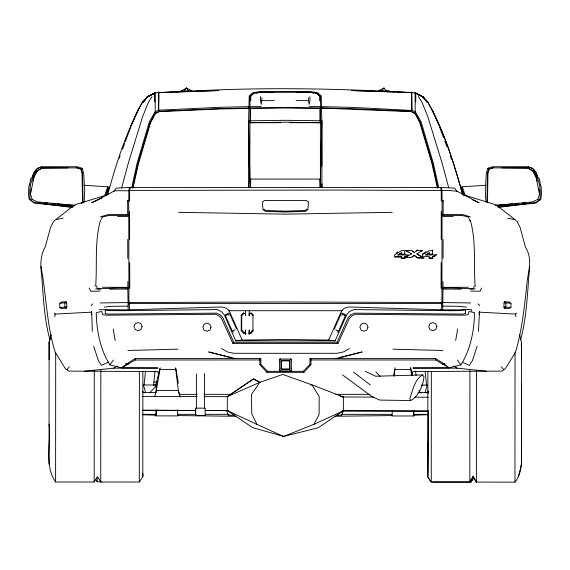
<?xml version="1.0" encoding="UTF-8"?>
<svg xmlns="http://www.w3.org/2000/svg" width="570" height="570" viewBox="0 0 570 570"><rect width="100%" height="100%" fill="white"/><g stroke="black" fill="none" stroke-linecap="round" stroke-linejoin="round"><path stroke-width="0.85" d="M49.939 339.934C44.218 319.193 43.448 297.533 41.724 276.193C40.477 266.283 39.928 255.966 45.215 246.988L50.552 227.366L53.694 221.245L74.499 204.936L108.514 194.384M49.041 424.073C51.314 442.926 43.961 465.205 55.604 481.985L94.171 482.006L97.242 476.926M55.696 352.894L55.604 481.985M94.264 370.35L94.171 482.006M100.826 370.35L100.733 482.006L139.294 482.028L142.778 476.748L142.856 371.376M99.28 309.674L128.157 309.823L127.83 289.04L128.927 288.135L128.734 200.868L129.589 200.148L127.687 200.961L127.687 214.441L128.685 215.36L127.595 216.5L117.562 216.507M129.711 309.909L128.877 301.908L128.927 288.135L127.83 287.365L127.83 281.623M139.386 371.255L139.294 482.028M155.902 414.248L155.902 415.879L177.968 415.893L177.256 409.801M156.294 386.567L156.294 390.657L155.624 393.086M156.294 384.928L156.301 383.204L159.849 368.683M195.617 415.623L205.193 415.53L195.617 415.623L195.617 409.894M195.631 415.53L195.631 408.163L205.193 408.163L205.179 415.623M196.386 408.341L196.408 373.941M204.431 408.341L204.445 373.635M343.382 410.835L313.999 424.258L283.618 436.449L256.985 424.415L251.755 413.635L251.463 394.504L259.792 382.342L253.55 378.879L227.295 396.663L259.792 382.342L282.805 374.426L311.961 384.85L343.382 396.962L343.382 410.835L318.081 427.792L283.618 436.449L252.595 427.607L227.295 410.535L227.302 396.62L253.55 378.879L260.355 382.613M241.245 330.75L241.245 315.11L243.718 312.624L244.003 313.422L241.723 315.716L241.723 330.108L241.245 330.75L243.718 333.286L246.126 333.286M245.478 315.716L245.478 311.163M248.563 166.098L248.598 120.797L249.211 95.924L252.446 92.832L259.193 91.685L311.22 91.685L317.974 92.832L321.209 95.924L321.829 120.797L321.872 166.098M249.19 311.163L249.19 315.716L249.19 313.422L250.665 313.422L252.945 315.716L252.945 330.108L253.415 330.75L250.942 333.286L248.534 333.286M310.942 358.537L310.942 364.686L303.91 372.338L266.91 372.338L259.87 364.686L259.87 358.537M309.959 358.53L309.959 364.551L303.204 371.341L267.636 371.341L260.882 364.551L260.882 358.53L135.297 358.594L128.478 362.719L121.617 367.821L109.925 364.9C100.22 349.538 96.565 330.586 96.237 312.638L101.716 311.491L102.671 314.676L106.718 315.182L215.624 314.291L219.144 315.965L221.666 318.744L232.888 343.418L337.982 343.418L349.203 318.744L351.719 315.965L355.238 314.291L464.13 315.182L468.162 314.676L469.11 311.484L474.568 312.638C474.219 330.579 470.578 349.538 460.866 364.9L449.16 367.821L412.922 368.021L457.147 368.17L486.367 371.198L501.921 371.106L505.341 368.669L515.522 352.224C522.412 328.698 524.742 304.045 527.336 279.713C529.288 268.299 532.152 257.832 525.405 246.988L520.089 227.359L516.954 221.238L496.192 204.936L462.242 194.384M279.393 369.766L279.471 359.072L291.363 359.072L291.363 370.977L279.471 370.977L279.393 369.766L280.583 371.013M280.868 368.904L280.868 360.874L281.438 360.297L289.425 360.297L289.995 360.874L289.995 368.904L289.425 369.481L281.438 369.481L280.868 368.904L289.995 368.904M413.934 410.991L413.927 415.986L391.861 415.979L392.523 410.721M427.87 371.405L427.778 476.947L431.255 482.099L469.822 482.12L473.513 476.043M428.319 410.963L428.319 447.144L428.355 418.957M428.327 393.314L428.327 391.547M428.982 254.412L429.224 252.781L425.612 254.975L435.644 254.982L436.784 254.555M431.34 371.334L431.255 482.099L427.778 476.947L427.771 442.733M432.979 254.412L432.502 254.12L432.502 250.679L432.979 249.824M471.803 311.135L471.518 309.674L465.54 309.389L458.935 309.888L442.676 309.823L443.011 289.04L441.914 288.135L442.106 200.868L441.251 200.141L443.154 200.961L443.154 214.441L442.156 215.353L443.246 216.5L453.285 216.507M441.123 309.909L441.964 301.908L441.914 288.135L443.011 287.365L443.011 281.623M469.908 370.464L469.822 482.12L473.043 476.791M476.47 370.464L476.385 482.12L514.952 482.142C522.897 472.245 521.507 458.75 521.55 446.859L521.571 342.812L519.519 334.369M515.038 352.096L514.952 482.142M521.529 383.268L521.514 464.272L518.415 476.997M97.206 477.781L97.185 481.793L101.56 481.793M320.404 182.842L320.397 96.594L317.162 93.836L315.531 93.516M441.059 288.128L441.159 262.685M441.209 239.443L441.251 211.527M443.061 258.424L443.111 239.443M432.466 481.942L470.984 481.964L470.998 479.47M132.532 187.929L137.897 163.675L150.067 122.628L155.204 113.366L155.239 93.174L159.051 92.226M248.492 187.338L248.52 183.818M128.784 200.391L128.877 190.793L129.397 187.502L442.769 187.502L454.603 188.15L457.09 191.57M475.045 284.886C473.592 263.418 476.306 240.903 470.25 220.077M248.513 187.48L248.598 120.797L285.214 120.313L321.829 120.797L321.922 187.48M415.694 101.994L415.829 94.335L415.637 92.981L415.138 92.753L414.825 93.273M250.736 100.833L250.829 95.924L253.586 93.352L259.863 92.212L310.55 92.212L316.827 93.352L320.397 96.594M427.799 476.071L428.327 445.013M504.03 302.805L511.062 303.176L510.962 307.387L509.395 308.484L504.457 308.213L503.93 307.059L504.03 302.805L504.6 301.758L509.537 302.029L510.107 303.183M250.543 187.487L250.743 179.087L319.699 179.087L320.404 180.341L320.639 187.281M320.404 180.341L321.829 120.797L320.547 122.721L289.631 122.721M158.567 92.069L158.339 110.202L155.061 111.977M260.483 96.587L260.483 100.975L261.245 104.417L262.008 97.727M249.795 187.281L250.016 96.594L253.251 93.836L254.883 93.516M461.444 189.261L461.508 187.516L462.22 186.796L486.317 185.279M478.458 331.427L479.505 311.127M84.182 202.065L84.709 190.33L83.662 173.216L82.287 168.385L77.577 166.754L41.966 166.725L37.734 168.3C31.364 176.686 28.7 188.421 30.075 198.745L32.739 201.716L37.399 203.055L73.345 206.433M49.049 464.137L49.113 342.534L49.127 359.706M281.438 369.481L281.438 360.297M529.687 266.447C527.393 290.999 527.072 315.994 520.595 339.934M154.762 396.264L156.301 390.564L160.206 367.793M394.126 376.221L395.131 367.785M289.425 360.297L289.425 369.481M144.082 385.106L145.514 370.999M153.579 385.142L155.026 371.034M437.903 187.929L432.537 163.675L420.354 122.628L415.216 113.366L415.159 93.174L411.269 92.226M156.095 414.162L155.902 415.879L156.957 409.794M178.353 383.304L175.874 368.683M477.126 346.204L472.373 360.746L469.281 365.391L462.662 362.299M155.475 93.273L155.211 92.753L154.762 92.981L154.577 94.335L154.727 101.994M309.995 358.594L435.544 358.594L442.327 362.719L449.16 367.821L435.537 359.998L435.779 358.252M92.333 331.427L91.713 313.016M227.295 410.535L256.985 424.415M54.734 316.806L55.212 314.084L54.264 313.13M455.665 340.546L457.667 329.061M393.656 375.573L394.732 369.552M226.454 410.486L228.549 415.452L227.473 414.055M343.689 410.486L341.245 415.452L342.378 414.134M29.455 185.3L30.787 178.232L31.884 177.925L34.022 172.183L36.729 168.749L41.489 166.932M415.216 113.366L411.226 111.257L351.548 108.628L319.877 107.958L319.927 120.705L320.547 122.721L285.214 122.194L249.881 122.721L248.598 120.797L250.031 182.842M30.502 192.083L31.193 188.727M32.761 181.174L33.452 177.819L36.594 171.363L41.681 168.164L68.065 167.865M131.727 187.573L137.092 163.241L149.262 122.009L154.634 112.497M132.995 188.1L138.467 163.675L150.587 122.678L155.297 113.644L159.336 111.642L218.873 109.005L249.026 108.428L250.543 107.958L285.214 107.573L319.877 107.958M405.206 254.548L404.736 254.113L404.736 250.672L401.451 250.672L394.604 254.876L394.604 256.507L401.451 256.507L401.309 257.134L394.725 257.134M521.571 342.812L521.187 344.48L521.578 342.855L521.586 360.404M50.972 334.961L49.105 342.684L50.972 334.904M401.451 256.507L401.309 258.374L405.206 258.374L404.736 256.507L405.683 256.507L407.871 254.975L397.839 254.975L401.451 252.774L401.166 254.548M420.852 256.799L429.224 256.507L429.082 258.381L432.979 258.381L432.502 256.507L433.457 256.507L435.644 254.982M33.117 175.375L33.73 173.031M121.773 187.544L128.293 163.198L142.65 116.558L148.592 101.945L152.062 96.558M130.395 187.494L129.589 190.401L129.589 200.861M489.146 169.105L488.625 169.29L487.485 173.401L486.958 202.329L487.485 202.243L487.956 173.216L489.146 169.105L493.143 167.765M107.616 194.826C116.166 163.804 125.934 132.603 141.367 104.239C144.039 98.909 149.005 95.211 154.712 93.601M497.539 206.347L532.615 203.055L537.275 201.716L539.94 198.745C541.315 188.413 538.65 176.679 532.28 168.3L528.048 166.725L492.43 166.754L487.721 168.385L486.338 173.209L485.298 190.33L485.825 202.058M425.013 392.737L427.229 385.092L421.194 385.113M183.911 91.214L186.376 87.865L192.083 90.936L181.053 91.036L186.611 88.086M411.875 374.775L412.901 371.533L486.367 371.198M424.23 258.238L422.662 257.562L417.24 257.562L414.198 255.26L417.19 257.79M495.323 205.399L532.423 201.908L537.752 199.415L539.562 194.156L536.085 177.427L532.9 171.021L527.813 167.872L492.615 167.901L488.625 169.29M243.718 333.286L244.003 332.453L241.723 330.108M104.595 195.759L107.759 186.796L83.669 185.279M105.571 195.738L108.471 187.516L109.326 186.896L106.141 195.873M100.569 220.084C94.499 240.896 97.213 263.418 95.76 284.893M250.665 313.422L250.942 312.624L253.415 315.11L252.945 315.716M119.194 158.246L120.106 155.781M122.536 149.212L124.666 143.455M125.272 141.809L130.737 127.017M131.043 126.198L137.976 110.017M131.007 125.664L138.375 109.433L142.251 102.408L142.885 102.479M232.888 343.418L233.743 342.278L222.756 317.554L220.048 314.783L216.436 313.151L108.478 314.084L105.236 313.664L105.279 309.389L106.376 310.13L109.718 310.6L121.325 310.7L217.006 309.574L221.238 311.484L224.181 314.69L235.738 340.803L242.193 340.069L285.42 339.485L328.648 340.069L341.58 310.942L344.437 308.171L348.812 306.981L442.676 309.823M235.738 340.803L335.124 340.803L346.681 314.69L349.631 311.484L353.863 309.574L449.53 310.7L461.13 310.593L464.45 310.13L465.54 309.389L465.59 313.664L462.37 314.084L354.433 313.151L350.814 314.783L348.106 317.554L337.119 342.278L337.982 343.418M334.305 328.968L340.824 314.376L341.915 312.987L345.349 314.654L345.156 316.279L338.687 330.864L337.597 332.303M401.216 253.308L401.451 252.774M429.224 252.781L427.685 254.142M66.733 302.805L59.686 303.176L59.786 307.387L61.353 308.484L66.305 308.213L66.825 307.059L66.733 302.805L66.163 301.758L61.211 302.029L60.641 303.183M481.6 288.014L480.132 291.249L470.727 291.07M343.375 396.976L340.005 396.065M100.099 302.934L127.83 302.577L129.112 303.945L129.782 302.528L285.428 301.979L441.059 302.528L441.964 301.908L443.011 302.577L470.727 302.934M101.332 219.129L102.336 217.099L108.328 215.574L128.685 215.36M313.999 424.258L319.093 414.568L319.186 396.535L311.961 384.85L310.322 385.056M113.615 191.57L116.216 188.15L129.397 187.502M250.031 180.341L250.743 179.087M411.226 111.257L412.082 110.202L411.832 92.069M470.991 481.892L473.969 477.51M470.984 481.964L473.463 478.308M109.925 364.9L113.409 360.026M266.91 372.338L267.636 371.341M381.779 91.164L384.009 87.858L378.302 90.936L389.331 91.036L387.621 90.908M341.822 315.288L342.534 314.369L346.011 315.851M29.747 185.15L28.835 186.29L28.5 194.847L29.262 199.436L34.257 203.077L72.789 207.038M142.65 102.664L147.452 96.686L155.211 92.753L147.416 96.864L142.799 102.458L147.416 96.864L154.762 92.981M142.799 102.458L147.452 96.686L153.871 93.957M67.246 369.353L69.34 366.781M426.731 392.908L428.348 390.97M129.112 303.945L130.06 303.518L391.939 303.447L440.774 303.518L441.722 303.945L443.011 302.577M91.143 305.57L92.767 303.874M279.393 360.062L280.583 358.815M290.28 371.013L291.469 369.766M149.54 392.958L156.608 385.626M249.19 334.69L249.19 330.108L249.19 332.453L250.665 332.453L252.945 330.108M478.935 312.139L515.522 314.077L516.477 313.13M406.88 256.607L408.483 255.032M31.742 199.913L32.262 199.422L30.459 194.156L33.929 177.427L37.114 171.029L42.201 167.872L77.385 167.901L81.382 169.29L82.522 173.401L83.049 202.329L81.731 203.49M81.225 203.426L82.522 202.243L82.044 173.216L80.855 169.105L76.864 167.765M66.163 301.758L64.873 302.855L64.923 307.109L66.305 308.213M434.119 256.799L436.114 255.118M250.016 96.594L250.829 95.924M504.457 308.213L505.832 307.109L510.962 307.387M416.136 250.85L417.432 249.817M404.593 258.011L411.483 253.878L406.211 250.529L411.533 250.529L414.248 252.681L416.955 250.529L422.185 250.529L416.955 253.928L422.662 257.562M414.198 255.26L411.105 257.562L405.733 257.555M412.267 256.892L413.492 256.001M420.916 251.627L422.313 250.722M400.596 253.707L397.839 254.975M405.398 257.355L407.464 256.03M127.83 302.577L128.877 301.908L129.782 302.528M306.966 209.197L304.829 210.537L285.428 211.157L266.026 210.537L263.882 209.197M396.072 253.037L397.568 252.118M422.349 253.964L426.089 251.662M40.94 266.447C46.469 294.833 46.426 324.451 55.205 352.224L65.386 368.669L68.806 371.106L84.36 371.198L113.622 368.17L157.847 368.021L121.617 367.821L135.282 359.998L259.956 359.948M232.46 331.284L235.161 329.681M113.622 368.17L117.242 366.033M422.584 374.91C414.297 379.705 412.887 390.493 409.737 398.786L410.735 400.532C418.85 395.929 423.161 385.662 423.959 376.663L422.584 374.91L375.68 376.243L365.284 371.305M349.389 348.527L343.496 351.925L337.027 353.307L233.835 353.307L227.373 351.925L221.474 348.527M155.204 113.366L159.194 111.264L218.873 108.628L249.168 108.001L250.643 108.428L285.214 107.951L319.784 108.428L320.589 108.051L411.084 111.642L415.124 113.644L419.834 122.678L431.967 163.675L437.439 188.1M108.856 361.957L101.503 365.391L98.418 360.746L93.658 346.204M102.621 197.747L91.706 202.785L113.793 191.214L115.938 190.729L128.877 190.793L129.589 190.401L338.879 190.052L449.616 190.558L457.026 191.214L479.071 202.785L472.046 199.543M225.542 315.559L228.314 314.369L229.026 315.288M425.612 254.975L427.037 254.555M100.527 216.814L107.808 214.662L127.687 214.441M339.784 357.739L362.178 351.954L335.445 358.594M289.995 360.874L280.868 360.874M56.665 219.471L63.063 218.196M256.507 93.188L258.139 92.867M259.87 364.686L260.882 364.551M498.757 207.359L521.55 204.366M523.303 204.131L525.932 203.789M528.561 203.44L530.314 203.212M444.899 363.745L442.327 364.088L444.857 364.023M487.721 168.385L488.953 168.228M426.396 101.239L427.094 101.168C443.994 130.095 453.699 162.721 462.74 194.79M104.232 307.102L111.848 306.304L128.165 306.133M498.08 206.953L535.743 203.07L540.738 199.436L541.5 194.847L541.165 186.29L540.253 185.143M128.734 200.868L127.687 200.961L127.687 200.191M416.955 253.928L422.192 256.928M495.8 205.407L512.608 204.003M515.259 203.782L518.8 203.49M522.334 203.191L524.984 202.97M529.409 202.599L531.176 202.45M378.302 90.936L379.82 90.815M181.053 91.036L182.763 90.908M55.212 314.084L91.855 312.139M59.786 307.387L66.825 307.059M470.058 289.111L475.138 288.847M189.853 91.2L159.671 92.604L172.931 92.141M191.627 91.122C264.594 87.089 337.718 88.507 410.657 92.604L397.411 92.141M427.892 414.711L413.229 415.224M443.011 287.365L468.397 287.287M175.589 92.048L189.732 91.556M191.499 91.492L218.909 90.537L159.044 92.497L158.724 110.445L159.194 111.264M128.157 309.823L222.029 306.981L226.411 308.171L229.261 310.942L242.193 340.069M94.763 285.948L96.473 285.898L97.427 288.798L119.365 287.95L128.927 288.135M127.887 350.486L177.961 349.168M249.026 106.661L218.83 107.331L158.339 110.202M441.914 288.135L451.476 287.95L473.378 288.798L474.326 285.898L476.043 285.948M100.099 291.07L90.673 291.249L89.198 288.014M392.181 212.332L285.428 214.135L178.666 212.332M109.518 289.161L127.83 289.04M392.288 415.566L334.683 416.278M250.593 106.661L261.195 106.519M261.908 100.683L274.277 100.584M296.614 92.625L310.65 92.547M102.429 287.287L127.83 287.365M443.011 289.04L461.315 289.161M342.185 310.714L228.656 310.714M280.796 122.721L249.881 122.721L250.501 120.705L250.543 107.958M432.502 250.679L429.224 250.679L422.377 254.883L422.377 256.507M401.451 254.113L404.736 254.113M429.224 254.12L432.502 254.12M406.353 257.134L405.206 257.134L404.736 256.507M401.451 257.797L404.736 257.797M429.224 257.804L432.502 257.804M417.81 258.231L423.424 258.238M244.003 313.422L245.478 313.422M244.003 332.453L245.478 332.453L245.478 330.108L245.478 334.69M337.119 342.278L233.743 342.278M310.864 359.948L435.537 359.998M160.077 369.417L175.774 369.417L178.367 390.578L180.156 397.091L178.353 390.671M395.003 369.417L410.692 369.417L411.711 375.374M153.75 385.021L156.337 385.021L143.412 384.964L145.614 392.609M178.367 390.578L156.301 390.564L156.301 383.204M143.077 392.495L156.052 392.502M418.031 392.666L428.426 392.623M179.087 394.347L197.284 394.347M203.996 394.347L230.943 394.347M335.687 394.347L369.994 394.347M142.742 414.34L156.095 414.34M177.455 414.34L196.144 414.34M205.05 414.34L229.076 414.34M342.107 414.34L391.953 414.34M413.314 414.34L427.55 414.34M228.591 415.231L234.797 415.231M336.849 415.231L341.288 415.231M153.886 382.057L157.42 382.064M142.906 396.385L197.149 396.549M204.252 396.613L227.38 396.635M342.093 396.991L374.112 397.069M415.017 397.19L428.355 397.233M142.906 410.25L195.368 410.407M205.15 410.436L228.271 410.507M142.899 410.307L195.36 410.457M205.143 410.478L227.373 410.543M259.763 92.547L273.799 92.625M84.36 371.198L157.826 371.533L158.788 374.775M296.151 100.584L308.512 100.683L309.175 104.417L309.938 100.975L309.938 96.587M235.873 416.285L177.405 415.566M501.942 167.865L528.333 168.164L533.42 171.363L536.562 177.819L537.254 181.174M309.225 106.519L319.827 106.661M443.154 214.441L463.025 214.662L470.3 216.814M410.735 400.532L379.812 400.076L372.353 396.884L342.577 374.932M156.472 415.224L142.671 414.746M321.402 106.661L351.597 107.331L411.704 110.445L411.355 92.497L351.49 90.537L394.761 92.048M442.156 215.353L462.505 215.574L468.49 217.099L469.153 218.453M125.934 364.023L127.63 364.066M503.93 307.059L505.832 307.109L505.882 302.855L504.6 301.758M392.901 349.168L442.968 350.486M442.676 306.133L458.985 306.304L466.588 307.102M95.667 288.847L100.762 289.111M410.913 253.835L411.483 253.878M190.558 90.815L192.083 90.936M38.831 202.45L40.605 202.599M45.023 202.97L47.673 203.191M51.215 203.49L54.749 203.782M57.399 204.003L75.083 205.485M442.106 200.868L443.154 200.961L443.154 200.191M74.684 205.399L37.591 201.908L32.262 199.422M328.648 340.069L335.124 340.803M81.047 168.228L82.287 168.385M125.899 363.745L128.478 364.088M39.672 203.212L41.425 203.44M44.054 203.789L46.683 204.131M48.436 204.366L72.098 207.473M309.959 364.551L310.942 364.686M82.522 202.243L83.049 202.329M312.274 92.867L313.906 93.188M507.678 218.189L514.026 219.471M235.389 358.594L208.677 351.954L231.078 357.739M80.855 169.105L81.382 169.29M528.525 166.932L533.278 168.749L535.992 172.183L538.13 177.918L539.22 178.232L540.552 185.3M418.045 94.641L422.876 96.686L427.963 102.607L422.434 96.529L417.867 94.577M415.637 92.981L422.933 96.864L427.55 102.458L422.933 96.864L415.138 92.753L422.876 96.686L427.55 102.458M412.082 110.202L415.366 111.977M453.535 366.033L457.147 368.17M335.687 329.681L338.395 331.284M432.502 256.507L432.979 256.799M405.291 250.266L408.106 252.047M353.471 372.046L370.308 384.964M412.224 250.85L413.542 251.883M537.752 199.415L538.272 199.906M427.094 101.168L422.434 96.529L427.685 102.664M107.759 186.796L108.471 187.516L108.535 189.261M418.729 390.635L421.088 393.079M375.865 371.889L380.112 376.321M290.28 358.815L291.469 360.062M478.038 303.874L479.648 305.57M142.814 391.483L143.897 392.78M501.408 366.781L503.495 369.353M241.245 315.11L241.723 315.716M384.109 88.165L386.489 91.214M186.29 88.165L188.62 91.164M233.265 332.303L232.168 330.864L225.706 316.279L225.513 314.654L228.933 312.987L230.023 314.376L236.536 328.968M457.404 360.026L460.866 364.9M303.204 371.341L303.91 372.338M95.703 479.598L97.185 481.793M418.351 96.558L421.828 101.945L427.778 116.558L442.142 163.198L448.661 187.544M472.879 476.449L476.385 482.12L473.314 477.14M97.719 476.926L100.733 482.006M415.794 112.497L421.166 122.009L433.343 163.241L438.708 187.573M60.733 307.394L61.353 308.484M428.049 102.408C444.073 131.207 453.912 163.205 462.74 194.826M441.059 302.528L441.722 303.945M432.324 110.017L438.957 125.4M439.278 126.198L443.531 137.705M444.75 140.989L446.873 146.739M450.521 156.608L451.433 159.073M463.553 195.054L460.653 186.896L461.508 187.516L464.123 194.912M462.22 186.796L465.384 195.752M250.665 332.453L250.942 333.286M440.439 187.494L441.251 190.401L441.251 200.861M469.488 219.129L470.129 221.545M536.27 173.031L536.883 175.375M410.706 367.835L412.523 375.58M538.821 188.727L539.512 192.083M515.522 314.077L516 316.806M113.188 329.061L115.19 340.546M413.072 410.735L413.927 415.986L413.706 414.248M479.078 313.016L479.363 314.768M441.436 187.502L441.964 190.786L442.064 200.391M135.04 358.252L135.282 359.998M415.601 371.12L416.05 375.537M425.12 371.091L426.552 385.227M410.564 367.793L410.692 369.417M175.646 367.785L175.774 369.417M91.286 311.135L91.428 314.768M308.42 97.727L308.512 100.683M319.699 179.087L319.898 187.487M319.592 95.924L319.685 100.833M142.721 473.243L142.778 476.748L142.764 473.385M129.689 262.685L129.782 288.128M321.922 183.818L321.95 187.338M129.639 239.443L129.589 211.527M127.737 239.443L127.787 258.424M155.916 410.065L155.916 415.786M308.441 202.143L307.871 209.625L305.634 211.306L285.428 212.019L265.214 211.306L262.984 209.625L262.414 202.143L264.409 200.512L306.446 200.512L308.441 202.143M142.108 326.603L140.918 329.524L138.018 330.721L135.161 329.524L133.971 326.61L135.161 323.739L138.061 322.542L140.918 323.739L142.108 326.603M211.014 327.152L209.824 330.066L206.974 331.263L204.067 330.073L202.884 327.152L204.067 324.287L206.974 323.04L209.824 324.287L211.014 327.152M367.985 327.152L366.795 330.073L363.895 331.263L361.045 330.066L359.855 327.152L361.045 324.28L363.895 323.04L366.795 324.287L367.985 327.152M436.884 326.61L435.694 329.524L432.844 330.714L429.944 329.524L428.754 326.603L429.944 323.739L432.794 322.542L435.694 323.739L436.884 326.61M147.452 96.686L142.358 102.607L147.865 96.529L147.452 96.686M428.355 411.105L342.1 410.849L428.348 411.098"/></g></svg>
